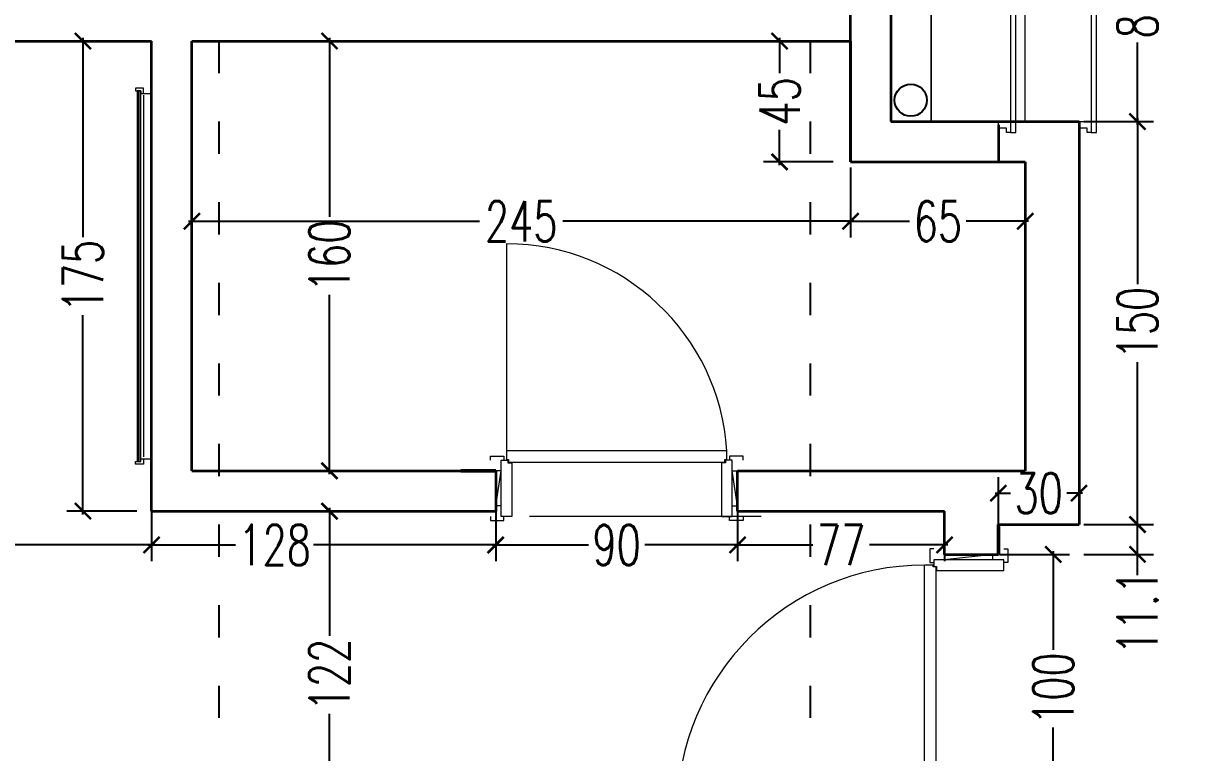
# Model space of a CAD drawing. Header units: centimetres. Extents: x -3207095 to 15275363, y -32656 to 4798027.
# Drawn here: x 698517.3 to 698948.4, y 4437434.6 to 4437706.2 of the extents above; entities that cross this region are included whole.
import ezdxf

# ---------------------------------------------------------------- set-up
doc = ezdxf.new("R2010")
doc.units = ezdxf.units.CM
doc.linetypes.add('ACAD_ISO03W100', pattern=[30, 12, -18])
doc.linetypes.add('DUZ', pattern=[500, 500])
doc.layers.get('0').update_dxf_attribs({"color": 1, "linetype": 'DUZ'})
for name, color, linetype in [('0 MC MAHAL', 94, 'Continuous'), ('DIM', 1, 'DUZ'), ('TESİSAT', 57, 'Continuous')]:
    doc.layers.add(name, color=color, linetype=linetype)
for name, color, linetype, lineweight in [('DUV', 220, 'Continuous', 50), ('DUVAR', 7, 'Continuous', 35), ('FE_MOBTEF.2', 33, 'Continuous', 18), ('iç duvar', 7, 'Continuous', 50), ('KAPEN', 151, 'Continuous', 9)]:
    doc.layers.add(name, color=color, linetype=linetype, lineweight=lineweight)
doc.styles.add('DIM', font='ROMANSTW.SHX', dxfattribs={"width": 0.7})
doc.dimstyles.new('1_100', dxfattribs={"dimtxt": 15, "dimasz": 6, "dimexe": 6, "dimexo": 0, "dimgap": 2, "dimtad": 0, "dimdec": 1, "dimzin": 11, "dimdsep": 46, "dimtxsty": 'DIM', "dimblk": 'ARCHTICK', "dimcen": 3, "dimdle": 1.25, "dimclrt": 2, "dimadec": 0, "dimazin": 0, "dimtfac": 1.25, "dimtdec": 1, "dimtix": 1, "dimtofl": 0, "dimtmove": 1, "dimatfit": 3, "dimldrblk": 'ARCHTICK', "dimfxl": 20, "dimfxlon": 1, "dimtolj": 1, "dimtzin": 0, "dimarcsym": 0})

# ---------------------------------------------------------------- blocks, each defined once
blk = doc.blocks.new('new block')
at = {"layer": 'KAPEN'}
for p, q in [((105202.0528, 48261.8596), (105202.0198, 48261.8596)), ((105202.0528, 48261.8526), (105202.0528, 48261.8596)), ((105202.0628, 48261.8526), (105202.0528, 48261.8526)), ((105202.0628, 48261.0466), (105202.0628, 48261.8526)), ((105201.2498, 48261.0396), (105202.0528, 48261.0396)), ((105202.0528, 48261.0466), (105202.0628, 48261.0466)), ((105202.0528, 48261.0396), (105202.0528, 48261.0466))]:
    blk.add_line(p, q, dxfattribs=at)
for points in [[(105202.0548, 48261.9196), (105202.0398, 48261.9196), (105202.0398, 48261.8696), (105202.0548, 48261.8696)], [(105202.2248, 48261.8796), (105202.2248, 48261.8996), (105202.0948, 48261.8796), (105202.0948, 48261.8996)], [(105202.2648, 48261.9196), (105202.2798, 48261.9196), (105202.2798, 48261.8696), (105202.2648, 48261.8696)], [(105202.0198, 48261.0396), (105202.0198, 48261.8596)], [(105202.0548, 48260.9796), (105202.0398, 48260.9796), (105202.0398, 48261.0296), (105202.0548, 48261.0296)], [(105202.2648, 48260.9796), (105202.2798, 48260.9796), (105202.2798, 48261.0296), (105202.2648, 48261.0296)], [(105202.2248, 48261.0196), (105202.2248, 48260.9996), (105202.0948, 48261.0196), (105202.0948, 48260.9996)]]:
    blk.add_lwpolyline(points, dxfattribs=at)
for points in [[(105202.0548, 48261.8796), (105202.0548, 48261.8546), (105202.0648, 48261.8546), (105202.0648, 48261.8396), (105202.2648, 48261.8396), (105202.2648, 48261.8796)], [(105202.0548, 48261.0196), (105202.0548, 48261.0446), (105202.0648, 48261.0446), (105202.0648, 48261.0596), (105202.2648, 48261.0596), (105202.2648, 48261.0196)]]:
    blk.add_lwpolyline(points, close=True, dxfattribs=at)
blk.add_arc((105202.0715, 48261.0396), 0.8216, 93.6023, 180, dxfattribs=at)
blk = doc.blocks.new('K210')
for p, q in [((0.04, 0.985), (0.04, 0.032)), ((0.96, 0.032), (0.96, 0.065)), ((0.04, 0.032), (0.047, 0.032)), ((0.047, 0.032), (0.047, 0.022)), ((0.047, 0.022), (0.953, 0.022)), ((0.953, 0.032), (0.96, 0.032)), ((0.953, 0.022), (0.953, 0.032))]:
    blk.add_line(p, q)
for points in [[(-0.02, 0.03), (-0.02, 0.045), (0.03, 0.045), (0.03, 0.03)], [(0.04, 0.065), (0.96, 0.065)], [(1.02, 0.03), (1.02, 0.045), (0.97, 0.045), (0.97, 0.03)], [(0.02, -0.19), (0, -0.19), (0.02, -0.01), (0, -0.01)], [(0.98, -0.19), (1, -0.19), (0.98, -0.01), (1, -0.01)], [(-0.02, -0.23), (-0.02, -0.245), (0.03, -0.245), (0.03, -0.23)], [(1.02, -0.23), (1.02, -0.245), (0.97, -0.245), (0.97, -0.23)]]:
    blk.add_lwpolyline(points)
for points in [[(0.02, 0.03), (0.045, 0.03), (0.045, 0.02), (0.06, 0.02), (0.06, -0.23), (0.02, -0.23)], [(0.98, 0.03), (0.955, 0.03), (0.955, 0.02), (0.94, 0.02), (0.94, -0.23), (0.98, -0.23)]]:
    blk.add_lwpolyline(points, close=True)
blk.add_arc((0.04, 0.065), 0.92, 0, 90)
blk = doc.blocks.new('rgtkjıtdkfgölv')
at = {"layer": 'FE_MOBTEF.2'}
for p, q in [((104445.9076, 48877.9319), (104445.9076, 48877.9619)), ((104447.2679, 48877.9319), (104447.2679, 48877.9619)), ((104445.9079, 48877.9319), (104445.8879, 48877.9319)), ((104445.8879, 48877.9319), (104445.8879, 48877.9019)), ((104445.8879, 48877.9019), (104445.8979, 48877.9019)), ((104445.8979, 48877.9139), (104445.8979, 48877.9219)), ((104445.8979, 48877.9219), (104447.2779, 48877.9219)), ((104445.8979, 48877.9219), (104445.9079, 48877.9219)), ((104445.8979, 48877.9019), (104445.8979, 48877.9219)), ((104445.8979, 48877.9079), (104445.8979, 48877.9139)), ((104445.8979, 48877.9139), (104447.2779, 48877.9139)), ((104447.2779, 48877.9139), (104445.8979, 48877.9139)), ((104447.2779, 48877.9079), (104445.8979, 48877.9079)), ((104445.9079, 48877.9219), (104445.9079, 48877.9319)), ((104447.2612, 48877.9319), (104445.9143, 48877.9319)), ((104447.2679, 48877.9319), (104447.2879, 48877.9319)), ((104447.2679, 48877.9219), (104447.2679, 48877.9319)), ((104447.2779, 48877.9219), (104447.2679, 48877.9219)), ((104447.2779, 48877.9019), (104447.2779, 48877.9219)), ((104447.2779, 48877.9219), (104447.2779, 48877.9139)), ((104447.2779, 48877.9139), (104447.2779, 48877.9079)), ((104447.2879, 48877.9019), (104447.2779, 48877.9019)), ((104447.2879, 48877.9319), (104447.2879, 48877.9019))]:
    blk.add_line(p, q, dxfattribs=at)
blk = doc.blocks.new('_ArchTick')
at = {"color": 0, "linetype": 'ByBlock', "const_width": 0.15}
blk.add_lwpolyline([(-0.5, -0.5), (0.5, 0.5)], dxfattribs=at)
blk = doc.blocks.new('*D4797')
at = {"layer": 'Defpoints', "color": 0, "linetype": 'Continuous', "lineweight": 5, "transparency": 16777216}
for p in [(699085.1, 4439902.39), (698905.1, 4439884.58), (699085.1, -32530.57)]:
    blk.add_point(p, dxfattribs=at)
at = {"layer": 'DIM', "color": 0, "linetype": 'Continuous', "lineweight": -2, "transparency": 16777216}
for p, q in [((698905.1, 4439884.58), (698905.1, 4439908.39)), ((699085.1, 4439882.39), (699085.1, 4439908.39)), ((698903.85, 4439902.39), (698980.6, 4439902.39)), ((699086.35, 4439902.39), (699009.6, 4439902.39))]:
    blk.add_line(p, q, dxfattribs=at)
at = {"layer": 'DIM', "color": 0, "linetype": 'Continuous', "lineweight": -2, "transparency": 16777216, "xscale": 6, "yscale": 6, "zscale": 6, "rotation": 180}
blk.add_blockref('_ArchTick', (698905.1, 4439902.39), dxfattribs=at)
at = {"layer": 'DIM', "color": 0, "linetype": 'Continuous', "lineweight": -2, "transparency": 16777216, "xscale": 6, "yscale": 6, "zscale": 6}
blk.add_blockref('_ArchTick', (699085.1, 4439902.39), dxfattribs=at)
at = {"layer": 'DIM', "color": 2, "linetype": 'Continuous', "lineweight": 5, "transparency": 16777216, "insert": (698995.1, 4439902.39), "char_height": 15, "attachment_point": 5, "style": 'DIM'}
blk.add_mtext('\\A1;180', dxfattribs=at)
blk = doc.blocks.new('*D5226')
at = {"layer": 'Defpoints', "color": 0, "linetype": 'Continuous', "lineweight": 5, "transparency": 16777216}
for p in [(698880.1, 4437508.47), (698900.51, 4437508.47), (698880.1, 4437408.47)]:
    blk.add_point(p, dxfattribs=at)
at = {"layer": 'DIM', "color": 0, "linetype": 'Continuous', "lineweight": -2, "transparency": 16777216}
for p, q in [((698900.51, 4437509.72), (698900.51, 4437472.97)), ((698880.51, 4437508.47), (698906.51, 4437508.47)), ((698900.51, 4437407.22), (698900.51, 4437443.97)), ((698880.51, 4437408.47), (698906.51, 4437408.47))]:
    blk.add_line(p, q, dxfattribs=at)
at = {"layer": 'DIM', "color": 0, "linetype": 'Continuous', "lineweight": -2, "transparency": 16777216, "xscale": 6, "yscale": 6, "zscale": 6}
for p, rotation in [((698900.51, 4437508.47), 90), ((698900.51, 4437408.47), 270)]:
    blk.add_blockref('_ArchTick', p, dxfattribs=dict(at, rotation=rotation))
at = {"layer": 'DIM', "color": 2, "linetype": 'Continuous', "lineweight": 5, "transparency": 16777216, "insert": (698900.51, 4437458.47), "char_height": 15, "attachment_point": 5, "rotation": 90, "style": 'DIM'}
blk.add_mtext('\\A1;100', dxfattribs=at)
blk = doc.blocks.new('*D5227')
at = {"layer": 'Defpoints', "color": 0, "linetype": 'Continuous', "lineweight": 5, "transparency": 16777216}
for p in [(698910.1, 4437669.58), (698931.86, 4437669.58), (698910.1, 4437519.58)]:
    blk.add_point(p, dxfattribs=at)
at = {"layer": 'DIM', "color": 0, "linetype": 'Continuous', "lineweight": -2, "transparency": 16777216}
for p, q in [((698911.86, 4437669.58), (698937.86, 4437669.58)), ((698931.86, 4437670.83), (698931.86, 4437609.08)), ((698931.86, 4437518.33), (698931.86, 4437580.08)), ((698911.86, 4437519.58), (698937.86, 4437519.58))]:
    blk.add_line(p, q, dxfattribs=at)
at = {"layer": 'DIM', "color": 0, "linetype": 'Continuous', "lineweight": -2, "transparency": 16777216, "xscale": 6, "yscale": 6, "zscale": 6}
for p, rotation in [((698931.86, 4437669.58), 90), ((698931.86, 4437519.58), 270)]:
    blk.add_blockref('_ArchTick', p, dxfattribs=dict(at, rotation=rotation))
at = {"layer": 'DIM', "color": 2, "linetype": 'Continuous', "lineweight": 5, "transparency": 16777216, "insert": (698931.86, 4437594.58), "char_height": 15, "attachment_point": 5, "rotation": 90, "style": 'DIM'}
blk.add_mtext('\\A1;150', dxfattribs=at)
blk = doc.blocks.new('*D5228')
at = {"layer": 'Defpoints', "color": 0, "linetype": 'Continuous', "lineweight": 5, "transparency": 16777216}
for p in [(698910.1, 4437749.58), (698931.86, 4437749.58), (698910.1, 4437669.58)]:
    blk.add_point(p, dxfattribs=at)
at = {"layer": 'DIM', "color": 0, "linetype": 'Continuous', "lineweight": -2, "transparency": 16777216}
for p, q in [((698931.86, 4437750.83), (698931.86, 4437720.08)), ((698911.86, 4437749.58), (698937.86, 4437749.58)), ((698931.86, 4437668.33), (698931.86, 4437699.08)), ((698911.86, 4437669.58), (698937.86, 4437669.58))]:
    blk.add_line(p, q, dxfattribs=at)
at = {"layer": 'DIM', "color": 0, "linetype": 'Continuous', "lineweight": -2, "transparency": 16777216, "xscale": 6, "yscale": 6, "zscale": 6}
for p, rotation in [((698931.86, 4437749.58), 90), ((698931.86, 4437669.58), 270)]:
    blk.add_blockref('_ArchTick', p, dxfattribs=dict(at, rotation=rotation))
at = {"layer": 'DIM', "color": 2, "linetype": 'Continuous', "lineweight": 5, "transparency": 16777216, "insert": (698931.86, 4437709.58), "char_height": 15, "attachment_point": 5, "rotation": 90, "style": 'DIM'}
blk.add_mtext('\\A1;80', dxfattribs=at)
blk = doc.blocks.new('*D5231')
at = {"layer": 'Defpoints', "color": 0, "linetype": 'Continuous', "lineweight": 5, "transparency": 16777216}
for p in [(698906.51, 4437519.58), (698931.86, 4437519.58), (698906.51, 4437508.47)]:
    blk.add_point(p, dxfattribs=at)
at = {"layer": 'DIM', "color": 0, "linetype": 'Continuous', "lineweight": -2, "transparency": 16777216}
for p, q in [((698911.86, 4437519.58), (698937.86, 4437519.58)), ((698931.86, 4437507.22), (698931.86, 4437520.83)), ((698911.86, 4437508.47), (698937.86, 4437508.47)), ((698931.86, 4437500.7), (698931.86, 4437508.47))]:
    blk.add_line(p, q, dxfattribs=at)
at = {"layer": 'DIM', "color": 0, "linetype": 'Continuous', "lineweight": -2, "transparency": 16777216, "xscale": 6, "yscale": 6, "zscale": 6}
for p, rotation in [((698931.86, 4437519.58), 90), ((698931.86, 4437508.47), 270)]:
    blk.add_blockref('_ArchTick', p, dxfattribs=dict(at, rotation=rotation))
at = {"layer": 'DIM', "color": 2, "linetype": 'Continuous', "lineweight": 5, "transparency": 16777216, "insert": (698931.86, 4437486.95), "char_height": 15, "attachment_point": 5, "rotation": 90, "style": 'DIM'}
blk.add_mtext('\\A1;11.1', dxfattribs=at)
blk = doc.blocks.new('*D5246')
at = {"layer": 'Defpoints', "color": 0, "linetype": 'Continuous', "lineweight": 5, "transparency": 16777216}
for p in [(698910.1, 4437531.25), (698880.1, 4437519.58), (698910.1, 4437519.58)]:
    blk.add_point(p, dxfattribs=at)
at = {"layer": 'DIM', "color": 0, "linetype": 'Continuous', "lineweight": -2, "transparency": 16777216}
for p, q in [((698880.1, 4437519.58), (698880.1, 4437537.25)), ((698910.1, 4437519.58), (698910.1, 4437537.25)), ((698878.85, 4437531.25), (698884.6, 4437531.25)), ((698911.35, 4437531.25), (698905.6, 4437531.25))]:
    blk.add_line(p, q, dxfattribs=at)
at = {"layer": 'DIM', "color": 0, "linetype": 'Continuous', "lineweight": -2, "transparency": 16777216, "xscale": 6, "yscale": 6, "zscale": 6, "rotation": 180}
blk.add_blockref('_ArchTick', (698880.1, 4437531.25), dxfattribs=at)
at = {"layer": 'DIM', "color": 0, "linetype": 'Continuous', "lineweight": -2, "transparency": 16777216, "xscale": 6, "yscale": 6, "zscale": 6}
blk.add_blockref('_ArchTick', (698910.1, 4437531.25), dxfattribs=at)
at = {"layer": 'DIM', "color": 2, "linetype": 'Continuous', "lineweight": 5, "transparency": 16777216, "insert": (698895.1, 4437531.25), "char_height": 15, "attachment_point": 5, "style": 'DIM'}
blk.add_mtext('\\A1;30', dxfattribs=at)
blk = doc.blocks.new('*D5252')
at = {"layer": 'Defpoints', "color": 0, "linetype": 'Continuous', "lineweight": 5, "transparency": 16777216}
for p in [(698615.1, 4437524.58), (698631.25, 4437524.58), (698615.1, 4437402.58)]:
    blk.add_point(p, dxfattribs=at)
at = {"layer": 'DIM', "color": 0, "linetype": 'Continuous', "lineweight": -2, "transparency": 16777216}
for p, q in [((698615.1, 4437524.58), (698637.25, 4437524.58)), ((698631.25, 4437525.83), (698631.25, 4437478.08)), ((698631.25, 4437401.33), (698631.25, 4437449.08)), ((698615.1, 4437402.58), (698637.25, 4437402.58))]:
    blk.add_line(p, q, dxfattribs=at)
at = {"layer": 'DIM', "color": 0, "linetype": 'Continuous', "lineweight": -2, "transparency": 16777216, "xscale": 6, "yscale": 6, "zscale": 6}
for p, rotation in [((698631.25, 4437524.58), 90), ((698631.25, 4437402.58), 270)]:
    blk.add_blockref('_ArchTick', p, dxfattribs=dict(at, rotation=rotation))
at = {"layer": 'DIM', "color": 2, "linetype": 'Continuous', "lineweight": 5, "transparency": 16777216, "insert": (698631.25, 4437463.58), "char_height": 15, "attachment_point": 5, "rotation": 90, "style": 'DIM'}
blk.add_mtext('\\A1;122', dxfattribs=at)
blk = doc.blocks.new('*D5258')
at = {"layer": 'Defpoints', "color": 0, "linetype": 'Continuous', "lineweight": 5, "transparency": 16777216}
for p in [(698783.1, 4437524.58), (698860.1, 4437520.57), (698783.1, 4437511.97)]:
    blk.add_point(p, dxfattribs=at)
at = {"layer": 'DIM', "color": 0, "linetype": 'Continuous', "lineweight": -2, "transparency": 16777216}
for p, q in [((698783.1, 4437524.58), (698783.1, 4437505.97)), ((698860.1, 4437520.57), (698860.1, 4437505.97)), ((698781.85, 4437511.97), (698811.1, 4437511.97)), ((698861.35, 4437511.97), (698832.1, 4437511.97))]:
    blk.add_line(p, q, dxfattribs=at)
at = {"layer": 'DIM', "color": 0, "linetype": 'Continuous', "lineweight": -2, "transparency": 16777216, "xscale": 6, "yscale": 6, "zscale": 6, "rotation": 180}
blk.add_blockref('_ArchTick', (698783.1, 4437511.97), dxfattribs=at)
at = {"layer": 'DIM', "color": 0, "linetype": 'Continuous', "lineweight": -2, "transparency": 16777216, "xscale": 6, "yscale": 6, "zscale": 6}
blk.add_blockref('_ArchTick', (698860.1, 4437511.97), dxfattribs=at)
at = {"layer": 'DIM', "color": 2, "linetype": 'Continuous', "lineweight": 5, "transparency": 16777216, "insert": (698821.6, 4437511.97), "char_height": 15, "attachment_point": 5, "style": 'DIM'}
blk.add_mtext('\\A1;77', dxfattribs=at)
blk = doc.blocks.new('*D5259')
at = {"layer": 'Defpoints', "color": 0, "linetype": 'Continuous', "lineweight": 5, "transparency": 16777216}
for p in [(698693.1, 4437524.58), (698783.1, 4437524.58), (698693.1, 4437511.97)]:
    blk.add_point(p, dxfattribs=at)
at = {"layer": 'DIM', "color": 0, "linetype": 'Continuous', "lineweight": -2, "transparency": 16777216}
for p, q in [((698693.1, 4437524.58), (698693.1, 4437505.97)), ((698783.1, 4437524.58), (698783.1, 4437505.97)), ((698691.85, 4437511.97), (698727.6, 4437511.97)), ((698784.35, 4437511.97), (698748.6, 4437511.97))]:
    blk.add_line(p, q, dxfattribs=at)
at = {"layer": 'DIM', "color": 0, "linetype": 'Continuous', "lineweight": -2, "transparency": 16777216, "xscale": 6, "yscale": 6, "zscale": 6, "rotation": 180}
blk.add_blockref('_ArchTick', (698693.1, 4437511.97), dxfattribs=at)
at = {"layer": 'DIM', "color": 0, "linetype": 'Continuous', "lineweight": -2, "transparency": 16777216, "xscale": 6, "yscale": 6, "zscale": 6}
blk.add_blockref('_ArchTick', (698783.1, 4437511.97), dxfattribs=at)
at = {"layer": 'DIM', "color": 2, "linetype": 'Continuous', "lineweight": 5, "transparency": 16777216, "insert": (698738.1, 4437511.97), "char_height": 15, "attachment_point": 5, "style": 'DIM'}
blk.add_mtext('\\A1;90', dxfattribs=at)
blk = doc.blocks.new('*D5260')
at = {"layer": 'Defpoints', "color": 0, "linetype": 'Continuous', "lineweight": 5, "transparency": 16777216}
for p in [(698565.1, 4437524.58), (698693.1, 4437524.58), (698565.1, 4437511.97)]:
    blk.add_point(p, dxfattribs=at)
at = {"layer": 'DIM', "color": 0, "linetype": 'Continuous', "lineweight": -2, "transparency": 16777216}
for p, q in [((698565.1, 4437524.58), (698565.1, 4437505.97)), ((698693.1, 4437524.58), (698693.1, 4437505.97)), ((698563.85, 4437511.97), (698596.35, 4437511.97)), ((698694.35, 4437511.97), (698625.35, 4437511.97))]:
    blk.add_line(p, q, dxfattribs=at)
at = {"layer": 'DIM', "color": 0, "linetype": 'Continuous', "lineweight": -2, "transparency": 16777216, "xscale": 6, "yscale": 6, "zscale": 6, "rotation": 180}
blk.add_blockref('_ArchTick', (698565.1, 4437511.97), dxfattribs=at)
at = {"layer": 'DIM', "color": 0, "linetype": 'Continuous', "lineweight": -2, "transparency": 16777216, "xscale": 6, "yscale": 6, "zscale": 6}
blk.add_blockref('_ArchTick', (698693.1, 4437511.97), dxfattribs=at)
at = {"layer": 'DIM', "color": 2, "linetype": 'Continuous', "lineweight": 5, "transparency": 16777216, "insert": (698610.85, 4437511.97), "char_height": 15, "attachment_point": 5, "style": 'DIM'}
blk.add_mtext('\\A1;128', dxfattribs=at)
blk = doc.blocks.new('*D5261')
at = {"layer": 'Defpoints', "color": 0, "linetype": 'Continuous', "lineweight": 5, "transparency": 16777216}
for p in [(698565.1, 4437699.58), (698539.53, 4437524.58), (698565.1, 4437524.58)]:
    blk.add_point(p, dxfattribs=at)
at = {"layer": 'DIM', "color": 0, "linetype": 'Continuous', "lineweight": -2, "transparency": 16777216}
for p, q in [((698559.53, 4437699.58), (698533.53, 4437699.58)), ((698539.53, 4437700.83), (698539.53, 4437626.58)), ((698539.53, 4437523.33), (698539.53, 4437597.58)), ((698559.53, 4437524.58), (698533.53, 4437524.58))]:
    blk.add_line(p, q, dxfattribs=at)
at = {"layer": 'DIM', "color": 0, "linetype": 'Continuous', "lineweight": -2, "transparency": 16777216, "xscale": 6, "yscale": 6, "zscale": 6}
for p, rotation in [((698539.53, 4437699.58), 90), ((698539.53, 4437524.58), 270)]:
    blk.add_blockref('_ArchTick', p, dxfattribs=dict(at, rotation=rotation))
at = {"layer": 'DIM', "color": 2, "linetype": 'Continuous', "lineweight": 5, "transparency": 16777216, "insert": (698539.53, 4437612.08), "char_height": 15, "attachment_point": 5, "rotation": 90, "style": 'DIM'}
blk.add_mtext('\\A1;175', dxfattribs=at)
blk = doc.blocks.new('*D5289')
at = {"layer": 'Defpoints', "color": 0, "linetype": 'Continuous', "lineweight": 5, "transparency": 16777216}
for p in [(698825.1, 4437654.58), (698580.1, 4437635.81), (698825.1, 4437632.47)]:
    blk.add_point(p, dxfattribs=at)
at = {"layer": 'DIM', "color": 0, "linetype": 'Continuous', "lineweight": -2, "transparency": 16777216}
for p, q in [((698825.1, 4437652.47), (698825.1, 4437626.47)), ((698580.1, 4437635.81), (698580.1, 4437626.47)), ((698578.85, 4437632.47), (698687.1, 4437632.47)), ((698826.35, 4437632.47), (698718.1, 4437632.47))]:
    blk.add_line(p, q, dxfattribs=at)
at = {"layer": 'DIM', "color": 0, "linetype": 'Continuous', "lineweight": -2, "transparency": 16777216, "xscale": 6, "yscale": 6, "zscale": 6, "rotation": 180}
blk.add_blockref('_ArchTick', (698580.1, 4437632.47), dxfattribs=at)
at = {"layer": 'DIM', "color": 0, "linetype": 'Continuous', "lineweight": -2, "transparency": 16777216, "xscale": 6, "yscale": 6, "zscale": 6}
blk.add_blockref('_ArchTick', (698825.1, 4437632.47), dxfattribs=at)
at = {"layer": 'DIM', "color": 2, "linetype": 'Continuous', "lineweight": 5, "transparency": 16777216, "insert": (698702.6, 4437632.47), "char_height": 15, "attachment_point": 5, "style": 'DIM'}
blk.add_mtext('\\A1;245', dxfattribs=at)
blk = doc.blocks.new('*D5290')
at = {"layer": 'Defpoints', "color": 0, "linetype": 'Continuous', "lineweight": 5, "transparency": 16777216}
for p in [(698825.1, 4437654.58), (698890.1, 4437647.63), (698890.1, 4437632.47)]:
    blk.add_point(p, dxfattribs=at)
at = {"layer": 'DIM', "color": 0, "linetype": 'Continuous', "lineweight": -2, "transparency": 16777216}
for p, q in [((698825.1, 4437652.47), (698825.1, 4437626.47)), ((698890.1, 4437647.63), (698890.1, 4437626.47)), ((698823.85, 4437632.47), (698847.1, 4437632.47)), ((698891.35, 4437632.47), (698868.1, 4437632.47))]:
    blk.add_line(p, q, dxfattribs=at)
at = {"layer": 'DIM', "color": 0, "linetype": 'Continuous', "lineweight": -2, "transparency": 16777216, "xscale": 6, "yscale": 6, "zscale": 6, "rotation": 180}
blk.add_blockref('_ArchTick', (698825.1, 4437632.47), dxfattribs=at)
at = {"layer": 'DIM', "color": 0, "linetype": 'Continuous', "lineweight": -2, "transparency": 16777216, "xscale": 6, "yscale": 6, "zscale": 6}
blk.add_blockref('_ArchTick', (698890.1, 4437632.47), dxfattribs=at)
at = {"layer": 'DIM', "color": 2, "linetype": 'Continuous', "lineweight": 5, "transparency": 16777216, "insert": (698857.6, 4437632.47), "char_height": 15, "attachment_point": 5, "style": 'DIM'}
blk.add_mtext('\\A1;65', dxfattribs=at)
blk = doc.blocks.new('*D5292')
at = {"layer": 'Defpoints', "color": 0, "linetype": 'Continuous', "lineweight": 5, "transparency": 16777216}
for p in [(698615.1, 4437699.58), (698631.25, 4437699.58), (698615.1, 4437539.58)]:
    blk.add_point(p, dxfattribs=at)
at = {"layer": 'DIM', "color": 0, "linetype": 'Continuous', "lineweight": -2, "transparency": 16777216}
for p, q in [((698615.1, 4437699.58), (698637.25, 4437699.58)), ((698631.25, 4437700.83), (698631.25, 4437634.08)), ((698631.25, 4437538.33), (698631.25, 4437605.08)), ((698615.1, 4437539.58), (698637.25, 4437539.58))]:
    blk.add_line(p, q, dxfattribs=at)
at = {"layer": 'DIM', "color": 0, "linetype": 'Continuous', "lineweight": -2, "transparency": 16777216, "xscale": 6, "yscale": 6, "zscale": 6}
for p, rotation in [((698631.25, 4437699.58), 90), ((698631.25, 4437539.58), 270)]:
    blk.add_blockref('_ArchTick', p, dxfattribs=dict(at, rotation=rotation))
at = {"layer": 'DIM', "color": 2, "linetype": 'Continuous', "lineweight": 5, "transparency": 16777216, "insert": (698631.25, 4437619.58), "char_height": 15, "attachment_point": 5, "rotation": 90, "style": 'DIM'}
blk.add_mtext('\\A1;160', dxfattribs=at)
blk = doc.blocks.new('*D5298')
at = {"layer": 'Defpoints', "color": 0, "linetype": 'Continuous', "lineweight": 5, "transparency": 16777216}
for p in [(698825.1, 4437699.58), (698798.7, 4437654.58), (698825.1, 4437654.58)]:
    blk.add_point(p, dxfattribs=at)
at = {"layer": 'DIM', "color": 0, "linetype": 'Continuous', "lineweight": -2, "transparency": 16777216}
for p, q in [((698818.7, 4437699.58), (698792.7, 4437699.58)), ((698798.7, 4437700.83), (698798.7, 4437687.58)), ((698798.7, 4437653.33), (698798.7, 4437666.58)), ((698818.7, 4437654.58), (698792.7, 4437654.58))]:
    blk.add_line(p, q, dxfattribs=at)
at = {"layer": 'DIM', "color": 0, "linetype": 'Continuous', "lineweight": -2, "transparency": 16777216, "xscale": 6, "yscale": 6, "zscale": 6}
for p, rotation in [((698798.7, 4437699.58), 90), ((698798.7, 4437654.58), 270)]:
    blk.add_blockref('_ArchTick', p, dxfattribs=dict(at, rotation=rotation))
at = {"layer": 'DIM', "color": 2, "linetype": 'Continuous', "lineweight": 5, "transparency": 16777216, "insert": (698798.7, 4437677.08), "char_height": 15, "attachment_point": 5, "rotation": 90, "style": 'DIM'}
blk.add_mtext('\\A1;45', dxfattribs=at)
blk = doc.blocks.new('*D5302')
at = {"layer": 'Defpoints', "color": 0, "linetype": 'Continuous', "lineweight": 5, "transparency": 16777216}
for p in [(698065.1, 4437524.58), (698565.1, 4437524.58), (698065.1, 4437511.97)]:
    blk.add_point(p, dxfattribs=at)
at = {"layer": 'DIM', "color": 0, "linetype": 'Continuous', "lineweight": -2, "transparency": 16777216}
for p, q in [((698065.1, 4437524.58), (698065.1, 4437505.97)), ((698565.1, 4437524.58), (698565.1, 4437505.97)), ((698063.85, 4437511.97), (698299.6, 4437511.97)), ((698566.35, 4437511.97), (698330.6, 4437511.97))]:
    blk.add_line(p, q, dxfattribs=at)
at = {"layer": 'DIM', "color": 0, "linetype": 'Continuous', "lineweight": -2, "transparency": 16777216, "xscale": 6, "yscale": 6, "zscale": 6, "rotation": 180}
blk.add_blockref('_ArchTick', (698065.1, 4437511.97), dxfattribs=at)
at = {"layer": 'DIM', "color": 0, "linetype": 'Continuous', "lineweight": -2, "transparency": 16777216, "xscale": 6, "yscale": 6, "zscale": 6}
blk.add_blockref('_ArchTick', (698565.1, 4437511.97), dxfattribs=at)
at = {"layer": 'DIM', "color": 2, "linetype": 'Continuous', "lineweight": 5, "transparency": 16777216, "insert": (698315.1, 4437511.97), "char_height": 15, "attachment_point": 5, "style": 'DIM'}
blk.add_mtext('\\A1;500', dxfattribs=at)

msp = doc.modelspace()

# ---------------------------------------------------------------- linework, layer by layer
at = {"color": 232, "linetype": 'ACAD_ISO03W100'}
for p, q in [((698590.1, 4439979.58), (698590.1, 4436849.58)), ((698810.1, 4439979.58), (698810.1, 4436849.58))]:
    msp.add_line(p, q, dxfattribs=at)
at = {"layer": 'DUV'}
for p, q in [((698680.1, 4437539.58), (698693.1, 4437539.58)), ((698880.1, 4437508.47), (698880.1, 4437519.58))]:
    msp.add_line(p, q, dxfattribs=at)
at = {"layer": 'DUVAR'}
for p, q in [((698825.1, 4437654.58), (698825.1, 4437764.58)), ((698840.1, 4437749.58), (698840.1, 4437669.58)), ((698840.1, 4437749.58), (698840.1, 4437669.58)), ((698065.1, 4437699.58), (698565.1, 4437699.58)), ((698565.1, 4437524.58), (698565.1, 4437699.58)), ((698580.1, 4437699.58), (698825.1, 4437699.58)), ((698580.1, 4437539.58), (698580.1, 4437699.58)), ((698825.1, 4437699.58), (698825.1, 4437654.58)), ((698840.1, 4437669.58), (698880.1, 4437669.58)), ((698840.1, 4437669.58), (698910.1, 4437669.58)), ((698910.1, 4437669.58), (698910.1, 4437519.58)), ((698880.1, 4437668.33), (698880.1, 4437654.58)), ((698825.1, 4437654.58), (698880.1, 4437654.58)), ((698825.1, 4437654.58), (698890.1, 4437654.58)), ((698890.1, 4437654.58), (698890.1, 4437539.58)), ((698580.1, 4437539.58), (698693.1, 4437539.58)), ((698693.1, 4437539.58), (698693.1, 4437524.58)), ((698783.1, 4437539.58), (698890.1, 4437539.58)), ((698783.1, 4437524.58), (698783.1, 4437539.58)), ((698565.1, 4437524.58), (698693.1, 4437524.58)), ((698783.1, 4437524.58), (698860.1, 4437524.58)), ((698860.1, 4437508.47), (698860.1, 4437524.58)), ((698880.1, 4437519.58), (698910.1, 4437519.58)), ((698880.1, 4437519.58), (698880.1, 4437508.47)), ((698860.1, 4437508.47), (698880.1, 4437508.47))]:
    msp.add_line(p, q, dxfattribs=at)
at = {"layer": 'iç duvar', "color": 7, "lineweight": 18}
msp.add_line((698855.05, 4437749.58), (698855.05, 4437669.58), dxfattribs=at)
at = {"layer": 'KAPEN'}
for p, q in [((698855.05, 4437669.58), (698855.05, 4437749.58)), ((698890.1, 4437669.58), (698890.1, 4437749.58)), ((698791.84, 4437522.58), (698705.63, 4437522.58))]:
    msp.add_line(p, q, dxfattribs=at)
for points in [[(698884.6, 4437709.58), (698884.6, 4437665.58), (698886.6, 4437665.58), (698886.6, 4437709.58)], [(698914.6, 4437709.58), (698914.6, 4437665.58), (698916.6, 4437665.58), (698916.6, 4437709.58)]]:
    msp.add_lwpolyline(points, dxfattribs=at)
for points in [[(698884.6, 4437669.58), (698884.6, 4437665.58), (698883.1, 4437665.58), (698883.1, 4437667.08), (698880.1, 4437667.08), (698880.1, 4437669.58), (698884.6, 4437669.58)], [(698914.6, 4437669.58), (698914.6, 4437665.58), (698913.1, 4437665.58), (698913.1, 4437667.08), (698910.1, 4437667.08), (698910.1, 4437669.58), (698914.6, 4437669.58)]]:
    msp.add_lwpolyline(points, close=True, dxfattribs=at)
at = {"layer": 'TESİSAT', "color": 8}
msp.add_circle((698847.52, 4437677.55), 6, dxfattribs=at)
msp.add_circle((698847.52, 4437677.55), 6, dxfattribs=at)

# ---------------------------------------------------------------- block references
at = {"xscale": 99.999999999621, "yscale": 99.999999999621, "zscale": 99.999999999621, "rotation": 270}
msp.add_blockref('new block', (-4127406.86, 14957749.06), dxfattribs=at)
at = {"layer": '0 MC MAHAL', "xscale": -99.999999999621, "yscale": 99.999999999621, "zscale": 99.999999999621, "rotation": 270}
msp.add_blockref('rgtkjıtdkfgölv', (-4189231.09, -6007046.7), dxfattribs=at)
at = {"layer": 'KAPEN', "xscale": 99.999999999621, "yscale": 99.999999999621, "zscale": 99.999999999621, "rotation": 90.00000000000001}
msp.add_blockref('K210', (698859.1, 4437408.47), dxfattribs=at)

# ---------------------------------------------------------------- dimensions: what is measured, and where the dimension line sits
at = {"layer": 'DIM', "linetype": 'Continuous', "lineweight": 5}
for base, p1, p2, picture, middle in [((699085.1, 4439902.39), (698905.1, 4439884.58), (699085.1, -32530.57), '*D4797', (698995.1, 4439902.39)), ((698825.1, 4437632.47), (698580.1, 4437635.81), (698825.1, 4437654.58), '*D5289', (698702.6, 4437632.47)), ((698890.1, 4437632.47), (698825.1, 4437654.58), (698890.1, 4437647.63), '*D5290', (698857.6, 4437632.47)), ((698910.1, 4437531.25), (698880.1, 4437519.58), (698910.1, 4437519.58), '*D5246', (698895.1, 4437531.25)), ((698065.1, 4437511.97), (698565.1, 4437524.58), (698065.1, 4437524.58), '*D5302', (698315.1, 4437511.97)), ((698693.1, 4437511.97), (698783.1, 4437524.58), (698693.1, 4437524.58), '*D5259', (698738.1, 4437511.97)), ((698783.1, 4437511.97), (698860.1, 4437520.57), (698783.1, 4437524.58), '*D5258', (698821.6, 4437511.97))]:
    dim = msp.add_linear_dim(base=base, p1=p1, p2=p2, dimstyle='1_100', dxfattribs=at)
    dim.commit()
    dim.dimension.update_dxf_attribs({"geometry": picture, "text_midpoint": middle})
for base, p1, p2, picture, middle in [((698931.86, 4437749.58), (698910.1, 4437669.58), (698910.1, 4437749.58), '*D5228', (698931.86, 4437709.58)), ((698539.53, 4437524.58), (698565.1, 4437699.58), (698565.1, 4437524.58), '*D5261', (698539.53, 4437612.08)), ((698631.25, 4437699.58), (698615.1, 4437539.58), (698615.1, 4437699.58), '*D5292', (698631.25, 4437619.58)), ((698798.7, 4437654.58), (698825.1, 4437699.58), (698825.1, 4437654.58), '*D5298', (698798.7, 4437677.08)), ((698931.86, 4437669.58), (698910.1, 4437519.58), (698910.1, 4437669.58), '*D5227', (698931.86, 4437594.58)), ((698631.25, 4437524.58), (698615.1, 4437402.58), (698615.1, 4437524.58), '*D5252', (698631.25, 4437463.58)), ((698900.51, 4437508.47), (698880.1, 4437408.47), (698880.1, 4437508.47), '*D5226', (698900.51, 4437458.47))]:
    dim = msp.add_linear_dim(base=base, p1=p1, p2=p2, angle=90, dimstyle='1_100', dxfattribs=at)
    dim.commit()
    dim.dimension.update_dxf_attribs({"geometry": picture, "text_midpoint": middle})
dim = msp.add_linear_dim(base=(698565.1, 4437511.97), p1=(698693.1, 4437524.58), p2=(698565.1, 4437524.58), dimstyle='1_100', dxfattribs=at)
dim.commit()
dim.dimension.update_dxf_attribs({"geometry": '*D5260', "text_midpoint": (698610.85, 4437511.97), "dimtype": 160})
dim = msp.add_linear_dim(base=(698931.86, 4437519.58), p1=(698906.51, 4437508.47), p2=(698906.51, 4437519.58), angle=90, dimstyle='1_100', dxfattribs=at)
dim.commit()
dim.dimension.update_dxf_attribs({"geometry": '*D5231', "text_midpoint": (698931.86, 4437486.95), "dimtype": 160})

doc.saveas('drawing.dxf')
